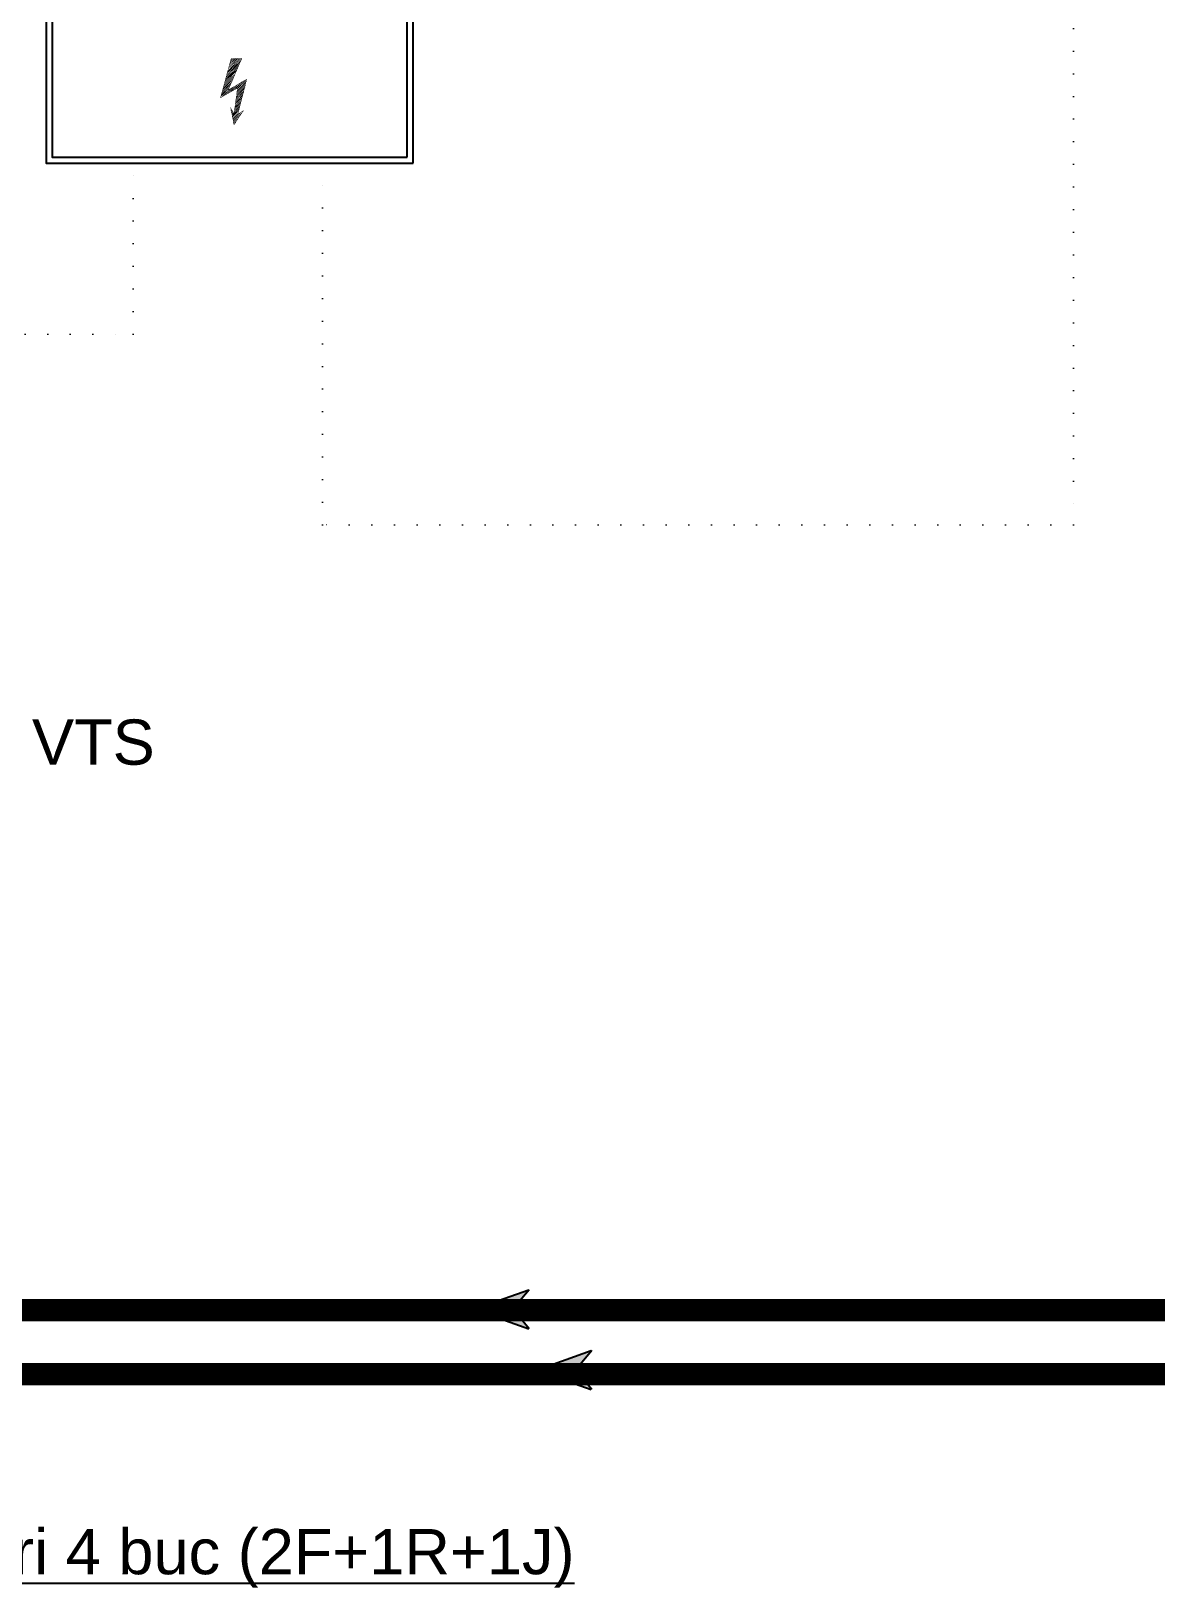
# Model space of a CAD drawing. Extents: x -6531732 to 89637, y -8915 to 32458.
# Drawn here: x 15612 to 19345, y 14763 to 19928 of the extents above; entities that cross this region are included whole.
import ezdxf

# ---------------------------------------------------------------- set-up
doc = ezdxf.new("R2010")
doc.units = 0
doc.linetypes.add('ACAD_ISO07W100', pattern=[3, 0, -3])
doc.layers.add('SAN-MC-Circuit_Informatii', color=83, linetype='ACAD_ISO07W100', lineweight=25)
doc.layers.add('SAN-MC-HIDRANT', color=1, linetype='HE_LINE', lineweight=25)
doc.layers.add('SAN-MC-TEXT', color=7, linetype='Continuous')
doc.styles.get("Standard").update_dxf_attribs({"font": 'arial.ttf'})
doc.linetypes.add('HE_LINE', pattern='A,300,-250,["HE",Standard,S=0.5,R=0,X=-100.5,Y=-30.5],-100', length=650)

msp = doc.modelspace()

# ---------------------------------------------------------------- hatches: boundary and pattern name
at = {"layer": 'SAN-MC-TEXT'}
h = msp.add_hatch(color=256, dxfattribs=at)
h.paths.add_polyline_path([(17263.2, 15752.5), (17208.9, 15687.6), (17081.7, 15687.6)])
h.paths.add_polyline_path([(17081.7, 15687.6), (17208.9, 15687.6), (17263.2, 15622.7)])
h = msp.add_hatch(color=256, dxfattribs=at)
h.paths.add_polyline_path([(17470.7, 15550.9), (17416.4, 15486), (17289.3, 15486)])
h.paths.add_polyline_path([(17289.3, 15486), (17416.4, 15486), (17470.7, 15421.1)])

# ---------------------------------------------------------------- linework, layer by layer
at = {"layer": 'SAN-MC-Circuit_Informatii', "linetype": 'ACAD_ISO07W100', "lineweight": 0, "ltscale": 25}
for points in [[(19071.1, 21739.3), (19071.1, 18290.2), (16579.3, 18290.2), (16579.3, 19490.1)], [(13032.1, 18417), (12738.3, 18417), (12738.1, 18922.6), (15950.2, 18922.6), (15950.4, 19490.1)]]:
    msp.add_lwpolyline(points, dxfattribs=at)
at = {"layer": 'SAN-MC-HIDRANT', "color": 1, "linetype": 'Continuous', "const_width": 75}
for points in [[(25041.4, 16726.3), (25041.4, 15572.3, -0.414214), (24941.4, 15472.3), (12622.2, 15472.3)], [(24727.9, 16727.7), (24727.9, 15784.6, -0.414214), (24627.9, 15684.6), (15471.1, 15684.6)]]:
    msp.add_lwpolyline(points, format="xyb", dxfattribs=at)
at = {"layer": 'SAN-MC-TEXT'}
for p, q in [((17081.7, 15687.6), (17263.2, 15752.5)), ((17264.9, 15752.5), (17210.6, 15687.6)), ((17081.7, 15687.6), (17263.2, 15622.7)), ((17264.9, 15622.7), (17210.6, 15687.6)), ((17289.3, 15486), (17470.7, 15550.9)), ((17472.4, 15550.9), (17418.1, 15486)), ((17289.3, 15486), (17470.7, 15421.1)), ((17472.4, 15421.1), (17418.1, 15486))]:
    msp.add_line(p, q, dxfattribs=at)
for points in [[(16880.1, 19490.1), (16880.1, 20954.3), (15661.8, 20954.3), (15661.8, 19490.1)], [(16860.1, 19510.1), (16860.1, 20934.3), (15681.8, 20934.3), (15681.8, 19510.1)]]:
    msp.add_lwpolyline(points, close=True, dxfattribs=at)
at = {"layer": 'SAN-MC-TEXT', "linetype": 'Continuous', "const_width": 1.39}
for points in [[(16285.5, 19617.2), (16274.2, 19673.4), (16285.5, 19654.1), (16296.7, 19739.3), (16240.5, 19707.2), (16275.8, 19837.3), (16311.2, 19837.3), (16266.2, 19732.9), (16327.3, 19768.2), (16298.3, 19652.5), (16316, 19663.8), (16285.5, 19617.2)], [(16261.4, 19787.5), (16311.2, 19834.1)], [(16309.6, 19837.3), (16263, 19790.7)], [(16264.6, 19794), (16306.4, 19837.3)], [(16303.1, 19837.3), (16266.2, 19797.2)], [(16266.2, 19802), (16301.5, 19837.3)], [(16298.3, 19837.3), (16267.8, 19803.6)], [(16267.8, 19808.4), (16296.7, 19837.3)], [(16295.1, 19837.3), (16269.4, 19810)], [(16269.4, 19814.8), (16291.9, 19837.3)], [(16290.3, 19837.3), (16269.4, 19818.1)], [(16271, 19821.3), (16287.1, 19837.3)], [(16285.5, 19837.3), (16272.6, 19826.1)], [(16274.2, 19827.7), (16282.3, 19837.3)], [(16279, 19837.3), (16274.2, 19830.9)], [(16290.3, 19787.5), (16251.7, 19749)], [(16251.7, 19747.3), (16287.1, 19782.7)], [(16293.5, 19797.2), (16253.3, 19755.4)], [(16253.3, 19753.8), (16290.3, 19792.3)], [(16254.9, 19760.2), (16295.1, 19800.4)], [(16256.5, 19766.6), (16298.3, 19808.4)], [(16296.7, 19805.2), (16256.5, 19763.4)], [(16258.1, 19773.1), (16303.1, 19818.1)], [(16299.9, 19813.2), (16258.1, 19769.8)], [(16303.1, 19821.3), (16259.8, 19776.3)], [(16308, 19829.3), (16261.4, 19784.3)], [(16261.4, 19781.1), (16306.4, 19826.1)], [(16267.8, 19739.3), (16240.5, 19712)], [(16240.5, 19708.8), (16266.2, 19736.1)], [(16269.4, 19744.1), (16242.1, 19715.2)], [(16243.7, 19718.4), (16272.6, 19747.3)], [(16245.3, 19726.5), (16275.8, 19755.4)], [(16274.2, 19752.2), (16245.3, 19723.2)], [(16245.3, 19710.4), (16269.4, 19736.1)], [(16246.9, 19732.9), (16279, 19765)], [(16279, 19760.2), (16246.9, 19729.7)], [(16282.3, 19768.2), (16248.5, 19736.1)], [(16285.5, 19777.9), (16250.1, 19742.5)], [(16250.1, 19739.3), (16283.9, 19773.1)], [(16275.8, 19739.3), (16250.1, 19713.6)], [(16256.5, 19716.8), (16282.3, 19742.5)], [(16287.1, 19745.7), (16263, 19720)], [(16267.8, 19723.2), (16295.1, 19749)], [(16298.3, 19752.2), (16274.2, 19726.5)], [(16280.6, 19731.3), (16306.4, 19755.4)], [(16311.2, 19760.2), (16287.1, 19734.5)], [(16291.9, 19737.7), (16317.6, 19763.4)], [(16319.2, 19731.3), (16291.9, 19705.6)], [(16320.8, 19739.3), (16293.5, 19710.4)], [(16293.5, 19708.8), (16319.2, 19736.1)], [(16325.6, 19758.6), (16295.1, 19728.1)], [(16295.1, 19726.5), (16324, 19755.4)], [(16324, 19752.2), (16295.1, 19723.2)], [(16295.1, 19720), (16324, 19749)], [(16322.4, 19744.1), (16295.1, 19716.8)], [(16295.1, 19715.2), (16322.4, 19742.5)], [(16296.7, 19737.7), (16327.3, 19768.2)], [(16324, 19766.6), (16296.7, 19739.3)], [(16327.3, 19765), (16296.7, 19736.1)], [(16296.7, 19731.3), (16327.3, 19761.8)], [(16287.1, 19673.4), (16309.6, 19694.3)], [(16308, 19691.1), (16287.1, 19671.8)], [(16287.1, 19668.6), (16306.4, 19687.9)], [(16306.4, 19684.7), (16287.1, 19665.4)], [(16287.1, 19662.2), (16306.4, 19681.5)], [(16304.8, 19678.2), (16287.1, 19659)], [(16288.7, 19679.8), (16311.2, 19702.3)], [(16311.2, 19699.1), (16288.7, 19676.6)], [(16290.3, 19697.5), (16316, 19721.6)], [(16316, 19718.4), (16290.3, 19694.3)], [(16290.3, 19691.1), (16314.4, 19715.2)], [(16312.8, 19712), (16290.3, 19687.9)], [(16290.3, 19686.3), (16312.8, 19708.8)], [(16311.2, 19705.6), (16290.3, 19681.5)], [(16291.9, 19702.3), (16317.6, 19728.1)], [(16317.6, 19724.8), (16291.9, 19699.1)], [(16274.2, 19663.8), (16279, 19665.4)], [(16279, 19665.4), (16275.8, 19662.2)], [(16275.8, 19659), (16279, 19662.2)], [(16280.6, 19662.2), (16275.8, 19657.3)], [(16277.4, 19655.7), (16282.3, 19660.6)], [(16282.3, 19657.3), (16277.4, 19652.5)], [(16279, 19649.3), (16303.1, 19675)], [(16303.1, 19671.8), (16279, 19647.7)], [(16279, 19644.5), (16301.5, 19668.6)], [(16301.5, 19665.4), (16279, 19642.9)], [(16279, 19641.3), (16299.9, 19662.2)], [(16279, 19650.9), (16283.9, 19657.3)], [(16298.3, 19657.3), (16280.6, 19639.7)], [(16298.3, 19654.1), (16280.6, 19636.5)], [(16280.6, 19634.8), (16298.3, 19652.5)], [(16282.3, 19630), (16316, 19662.2)], [(16282.3, 19628.4), (16311.2, 19657.3)], [(16306.4, 19657.3), (16282.3, 19633.2)], [(16306.4, 19650.9), (16282.3, 19626.8)], [(16282.3, 19623.6), (16301.5, 19642.9)], [(16296.7, 19636.5), (16282.3, 19622)], [(16283.9, 19620.4), (16291.9, 19628.4)]]:
    msp.add_lwpolyline(points, dxfattribs=at)

# ---------------------------------------------------------------- texts
at = {"layer": 'SAN-MC-TEXT', "char_height": 150}
for s, insert, width, attachment_point in [('\\A1;VTS', (16022.3, 17644.3), 1266.864, 3), ('\\A2;^I{\\LGrup electropompe hidranti interiori 4 buc (2F+1R+1J)}', (11784.4, 14958.6), 6360.75, 1)]:
    msp.add_mtext(s, dxfattribs=dict(at, insert=insert, width=width, attachment_point=attachment_point))

doc.saveas('drawing.dxf')
